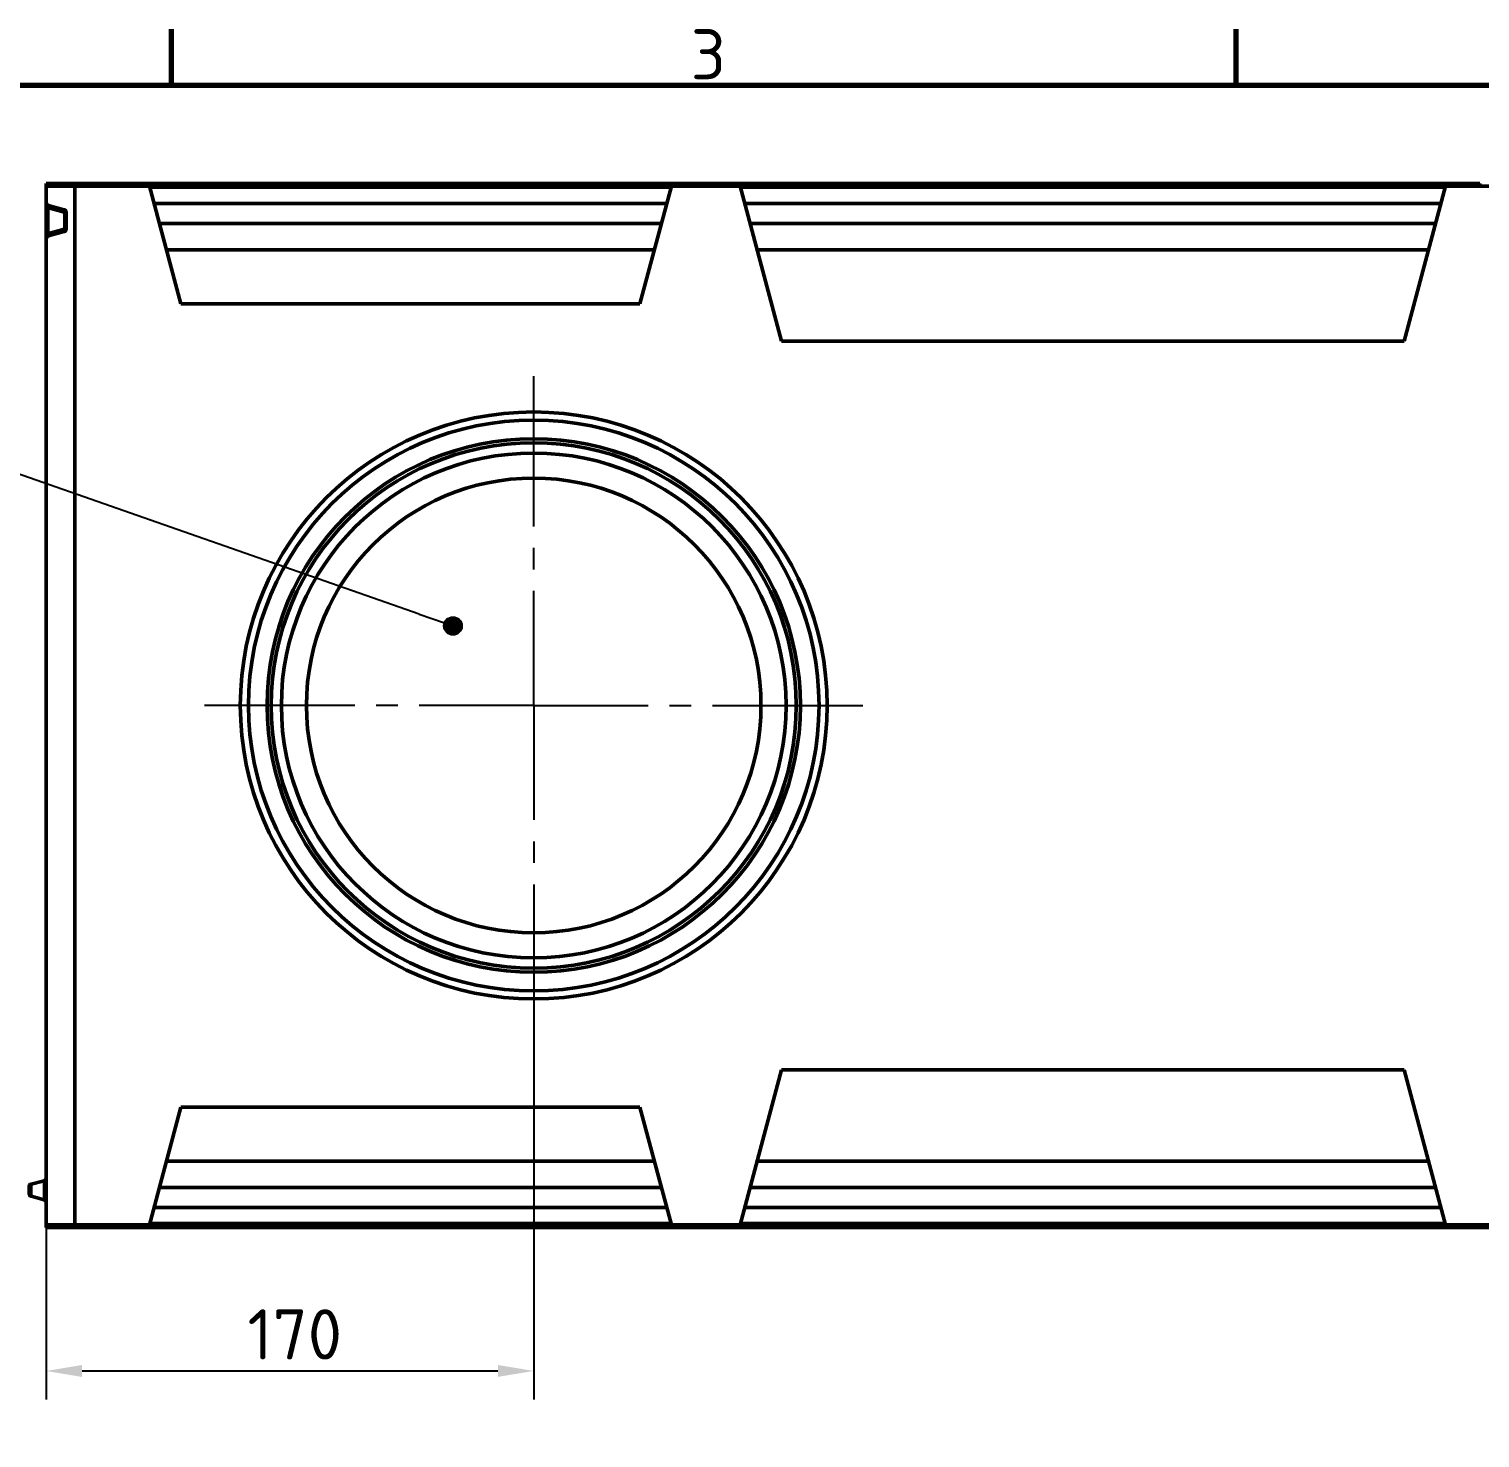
# Model space of a CAD drawing. Header units: millimetres. Extents: x 0 to 4362, y -130 to 2100.
# Drawn here: x 1807 to 2313, y 1578 to 2070 of the extents above; entities that cross this region are included whole.
import ezdxf

# ---------------------------------------------------------------- set-up
doc = ezdxf.new("R2010")
doc.units = ezdxf.units.MM
doc.header["$LTSCALE"] = 5
for name, color, linetype, lineweight in [('Bemaßung (ISO)', 7, 'Continuous', 25), ('Mittelpunktmarkierung (ISO)', 7, 'Continuous', 25), ('Rahmen (ISO)', 7, 'Continuous', 70), ('Sichtbar (ISO)', 7, 'Continuous', 50), ('Sichtbar schmal (ISO)', 7, 'Continuous', 35), ('Symbol (ISO)', 7, 'Continuous', 25)]:
    doc.layers.add(name, color=color, linetype=linetype, lineweight=lineweight)
doc.styles.add('Notiztext (DIN)', font='isocpeur.ttf')
doc.styles.add('TXT 3_5', font='isocpeur.ttf')
doc.dimstyles.new('Anrin Standard (DIN)', dxfattribs={"dimscale": 5, "dimtxt": 3.5, "dimasz": 2.5, "dimexe": 2, "dimexo": 0, "dimgap": 0.8, "dimtad": 1, "dimrnd": 1e-08, "dimtxsty": 'TXT 3_5', "dimcen": 0.09, "dimdle": 10, "dimclrd": 256, "dimclre": 256, "dimclrt": 256, "dimadec": 0, "dimazin": 2, "dimtfac": 0.714286, "dimtmove": 0, "dimatfit": 3, "dimfxl": 1, "dimtolj": 1, "dimlwd": -1, "dimlwe": -1, "dimarcsym": 0})

# ---------------------------------------------------------------- blocks, each defined once
blk = doc.blocks.new('Ränder Standardrahmen')
at = {"layer": 'Rahmen (ISO)'}
for p, q in [((371.25, 410), (371.25, 413.9)), ((445.5, 410), (445.5, 413.9))]:
    blk.add_line(p, q, dxfattribs=at)
at = {"layer": 'Rahmen (ISO)', "flags": 128}
blk.add_lwpolyline([(10, 10), (10, 410), (584, 410), (584, 10), (10, 10)], dxfattribs=at)
at = {"layer": 'Rahmen (ISO)', "insert": (407.45, 410.4), "char_height": 3.5, "attachment_point": 7, "style": 'Notiztext (DIN)'}
blk.add_mtext('3', dxfattribs=at)
blk = doc.blocks.new('*D37')
at = {"layer": 'Bemaßung (ISO)', "transparency": 16777216}
for p, q in [((1982.52, 1718.92), (1982.52, 1591.74)), ((1812.52, 1652.74), (1812.52, 1591.74)), ((1825.02, 1601.74), (1970.02, 1601.74))]:
    blk.add_line(p, q, dxfattribs=at)
for points in [[(1825.02, 1603.82), (1825.02, 1599.66), (1812.52, 1601.74)], [(1970.02, 1603.82), (1970.02, 1599.66), (1982.52, 1601.74)]]:
    blk.add_solid(points, dxfattribs=at)
at = {"layer": 'Defpoints', "color": 0, "transparency": 16777216}
for p in [(1982.52, 1718.92), (1812.52, 1652.74), (1982.52, 1601.74)]:
    blk.add_point(p, dxfattribs=at)
at = {"layer": 'Bemaßung (ISO)', "transparency": 16777216, "insert": (1882.7, 1623.24), "char_height": 17.5, "attachment_point": 1, "style": 'TXT 3_5'}
blk.add_mtext('\\A1;170', dxfattribs=at)
blk = doc.blocks.new('Führungslinientext1')
at = {"layer": 'Symbol (ISO)'}
h = blk.add_hatch(color=256, dxfattribs=at)
edge = h.paths.add_edge_path(flags=0)
edge.add_arc((390.87, 372.29), 0.625, 0, 360)
for p, q in [((300.83, 385.29), (351.21, 385.29)), ((353.71, 385.29), (351.21, 385.29)), ((388.51, 373.12), (353.71, 385.29)), ((388.51, 373.12), (390.28, 372.5))]:
    blk.add_line(p, q, dxfattribs=at)
blk.add_circle((390.87, 372.29), 0.625, dxfattribs=at)
at = {"layer": 'Symbol (ISO)', "insert": (301.14, 385.52), "char_height": 3.5, "attachment_point": 7, "style": 'Notiztext (DIN)'}
blk.add_mtext('Vorformung DA/OD 200', dxfattribs=at)

msp = doc.modelspace()

# ---------------------------------------------------------------- linework, layer by layer
at = {"layer": 'Mittelpunktmarkierung (ISO)', "linetype": 'Continuous'}
for p, q in [((1982.521, 1896.152), (1982.521, 1948.562)), ((1982.521, 1881.152), (1982.521, 1888.652)), ((1982.521, 1833.741), (1982.521, 1873.652)), ((1920.111, 1833.741), (1867.7, 1833.741)), ((1935.111, 1833.741), (1927.611, 1833.741)), ((1982.521, 1833.741), (1942.611, 1833.741)), ((1982.521, 1833.741), (2022.432, 1833.741)), ((1982.521, 1833.741), (1982.521, 1793.831)), ((2029.932, 1833.741), (2037.432, 1833.741)), ((2044.932, 1833.741), (2097.343, 1833.741)), ((1982.521, 1786.331), (1982.521, 1778.831)), ((1982.521, 1771.331), (1982.521, 1718.92))]:
    msp.add_line(p, q, dxfattribs=at)
at = {"layer": 'Sichtbar (ISO)'}
for p, q in [((1812.521, 2015.595), (1812.521, 2015.741)), ((2312.521, 2015.741), (1812.521, 2015.741)), ((1812.521, 2015.595), (1812.521, 2014.741)), ((1812.521, 2014.741), (1812.521, 2009.008)), ((1822.521, 2014.741), (1812.521, 2014.741)), ((1822.521, 2014.741), (1848.521, 2014.741)), ((1822.521, 1652.741), (1822.521, 2014.741)), ((2030.521, 2014.741), (1848.521, 2014.741)), ((1848.521, 2014.741), (1859.507, 1973.741)), ((2030.521, 2014.741), (2019.535, 1973.741)), ((2054.521, 2014.741), (2030.521, 2014.741)), ((2300.521, 2014.741), (2054.521, 2014.741)), ((2068.991, 1960.741), (2054.521, 2014.741)), ((2286.052, 1960.741), (2300.521, 2014.741)), ((2300.521, 2014.741), (2324.521, 2014.741)), ((2312.521, 2015.741), (2312.521, 2015.595)), ((2312.521, 2014.741), (2312.521, 2015.595)), ((1812.521, 2009.008), (1812.521, 2007.077)), ((1812.521, 2007.077), (1812.521, 1998.406)), ((1813.263, 2008.043), (1818.78, 2006.564)), ((1819.521, 2005.598), (1819.521, 1999.884)), ((2028.914, 2008.741), (1850.129, 2008.741)), ((2298.914, 2008.741), (2056.129, 2008.741)), ((1818.78, 1998.918), (1813.263, 1997.44)), ((2027.038, 2001.741), (1852.005, 2001.741)), ((2297.038, 2001.741), (2058.005, 2001.741)), ((1812.521, 1998.406), (1812.521, 1996.474)), ((1812.521, 1996.474), (1812.521, 1652.741)), ((2024.596, 1992.627), (1854.447, 1992.627)), ((2294.596, 1992.627), (2060.447, 1992.627)), ((1859.507, 1973.741), (2019.535, 1973.741)), ((2286.052, 1960.741), (2068.991, 1960.741)), ((2068.991, 1706.741), (2054.521, 1652.741)), ((2286.052, 1706.741), (2068.991, 1706.741)), ((2286.052, 1706.741), (2300.521, 1652.741)), ((1848.521, 1652.741), (1859.507, 1693.741)), ((1859.507, 1693.741), (2019.535, 1693.741)), ((2030.521, 1652.741), (2019.535, 1693.741)), ((2024.596, 1674.855), (1854.447, 1674.855)), ((2294.596, 1674.855), (2060.447, 1674.855)), ((1806.521, 1663.616), (1806.521, 1665.866)), ((1811.78, 1668.043), (1807.263, 1666.832)), ((2027.038, 1665.741), (1852.005, 1665.741)), ((2297.038, 1665.741), (2058.005, 1665.741)), ((1811.78, 1661.44), (1807.263, 1662.65)), ((2028.914, 1658.741), (1850.129, 1658.741)), ((2298.914, 1658.741), (2056.129, 1658.741)), ((1812.521, 1652.741), (1812.521, 1651.888)), ((1812.521, 1652.741), (1822.521, 1652.741)), ((1812.521, 1651.741), (1812.521, 1651.888)), ((1812.521, 1651.741), (2312.521, 1651.741)), ((1822.521, 1652.741), (1848.521, 1652.741)), ((2030.521, 1652.741), (1848.521, 1652.741)), ((2054.521, 1652.741), (2030.521, 1652.741)), ((2300.521, 1652.741), (2054.521, 1652.741)), ((2300.521, 1652.741), (2324.521, 1652.741)), ((2312.521, 1652.741), (2312.521, 1651.888)), ((2312.521, 1651.888), (2312.521, 1652.741)), ((2312.521, 1651.741), (2312.521, 1651.888)), ((2312.521, 1651.888), (2312.521, 1651.741)), ((2312.521, 1651.741), (2812.521, 1651.741))]:
    msp.add_line(p, q, dxfattribs=at)
for radius in [102.321, 99.5, 93, 91.589, 88, 79.265]:
    msp.add_circle((1982.521, 1833.741), radius, dxfattribs=at)
for centre, start, end in [((1813.521, 2009.008), 180, 255), ((1818.521, 2005.598), 0, 75), ((1818.521, 1999.884), 285, 0), ((1813.521, 1996.474), 105, 180), ((1807.521, 1665.866), 105, 180), ((1811.521, 1669.008), 285, 0), ((1807.521, 1663.616), 180, 255), ((1811.521, 1660.474), 0, 75)]:
    msp.add_arc(centre, 1, start, end, dxfattribs=at)
at = {"layer": 'Sichtbar schmal (ISO)'}
for p, q in [((1812.521, 2015.595), (2312.521, 2015.595)), ((2030.388, 2014.243), (1848.655, 2014.243)), ((2300.388, 2014.243), (2054.655, 2014.243)), ((1812.521, 2007.077), (1813.263, 2007.077)), ((1813.263, 1998.406), (1813.263, 2007.077)), ((1813.263, 2007.077), (1818.78, 2005.598)), ((1818.78, 2005.598), (1819.521, 2005.598)), ((1818.78, 2005.598), (1818.78, 1999.884)), ((1818.78, 1999.884), (1813.263, 1998.406)), ((1819.521, 1999.884), (1818.78, 1999.884)), ((1813.263, 1998.406), (1812.521, 1998.406)), ((1807.263, 1666.832), (1807.263, 1662.65)), ((1811.78, 1661.44), (1811.78, 1668.043)), ((2312.521, 1651.888), (1812.521, 1651.888)), ((2030.388, 1653.239), (1848.655, 1653.239)), ((2300.388, 1653.239), (2054.655, 1653.239)), ((2812.521, 1651.888), (2312.521, 1651.888))]:
    msp.add_line(p, q, dxfattribs=at)
for centre, major_axis, ratio, start_param, end_param in [((1813.521, 2006.938), (-0.283, 1.105), 0.192483, 6.1752283, 7.6789872), ((1818.521, 2005.598), (0.259, 0.966), 0.2505628, 4.7794265, 6.2831853), ((1818.521, 1999.884), (0.259, -0.966), 0.2505628, 0, 1.5037588), ((1813.521, 1998.544), (0.283, 1.105), 0.192483, 1.7457908, 3.2495496)]:
    msp.add_ellipse(centre, major_axis=major_axis, ratio=ratio, start_param=start_param, end_param=end_param, dxfattribs=at)

# ---------------------------------------------------------------- block references
at = {"xscale": 5, "yscale": 5, "zscale": 5}
msp.add_blockref('Ränder Standardrahmen', (0, 0), dxfattribs=at)
at = {"layer": 'Symbol (ISO)', "xscale": 5, "yscale": 5, "zscale": 5}
msp.add_blockref('Führungslinientext1', (0, 0), dxfattribs=at)

# ---------------------------------------------------------------- dimensions: what is measured, and where the dimension line sits
at = {"layer": 'Bemaßung (ISO)'}
dim = msp.add_linear_dim(base=(1982.521, 1601.741), p1=(1812.521, 1652.741), p2=(1982.521, 1718.92), angle=180, dimstyle='Anrin Standard (DIN)', override={"dimgap": 0.8, "dimdec": 2, "dimtol": 0, "dimlim": 0, "dimtp": 0, "dimtm": 0, "dimtdec": 2, "dimtofl": 0, "dimatfit": 1}, dxfattribs=at)
dim.commit()
dim.dimension.update_dxf_attribs({"geometry": '*D37', "text_midpoint": (1897.571, 1601.741), "dimtype": 160})

doc.saveas('drawing.dxf')
